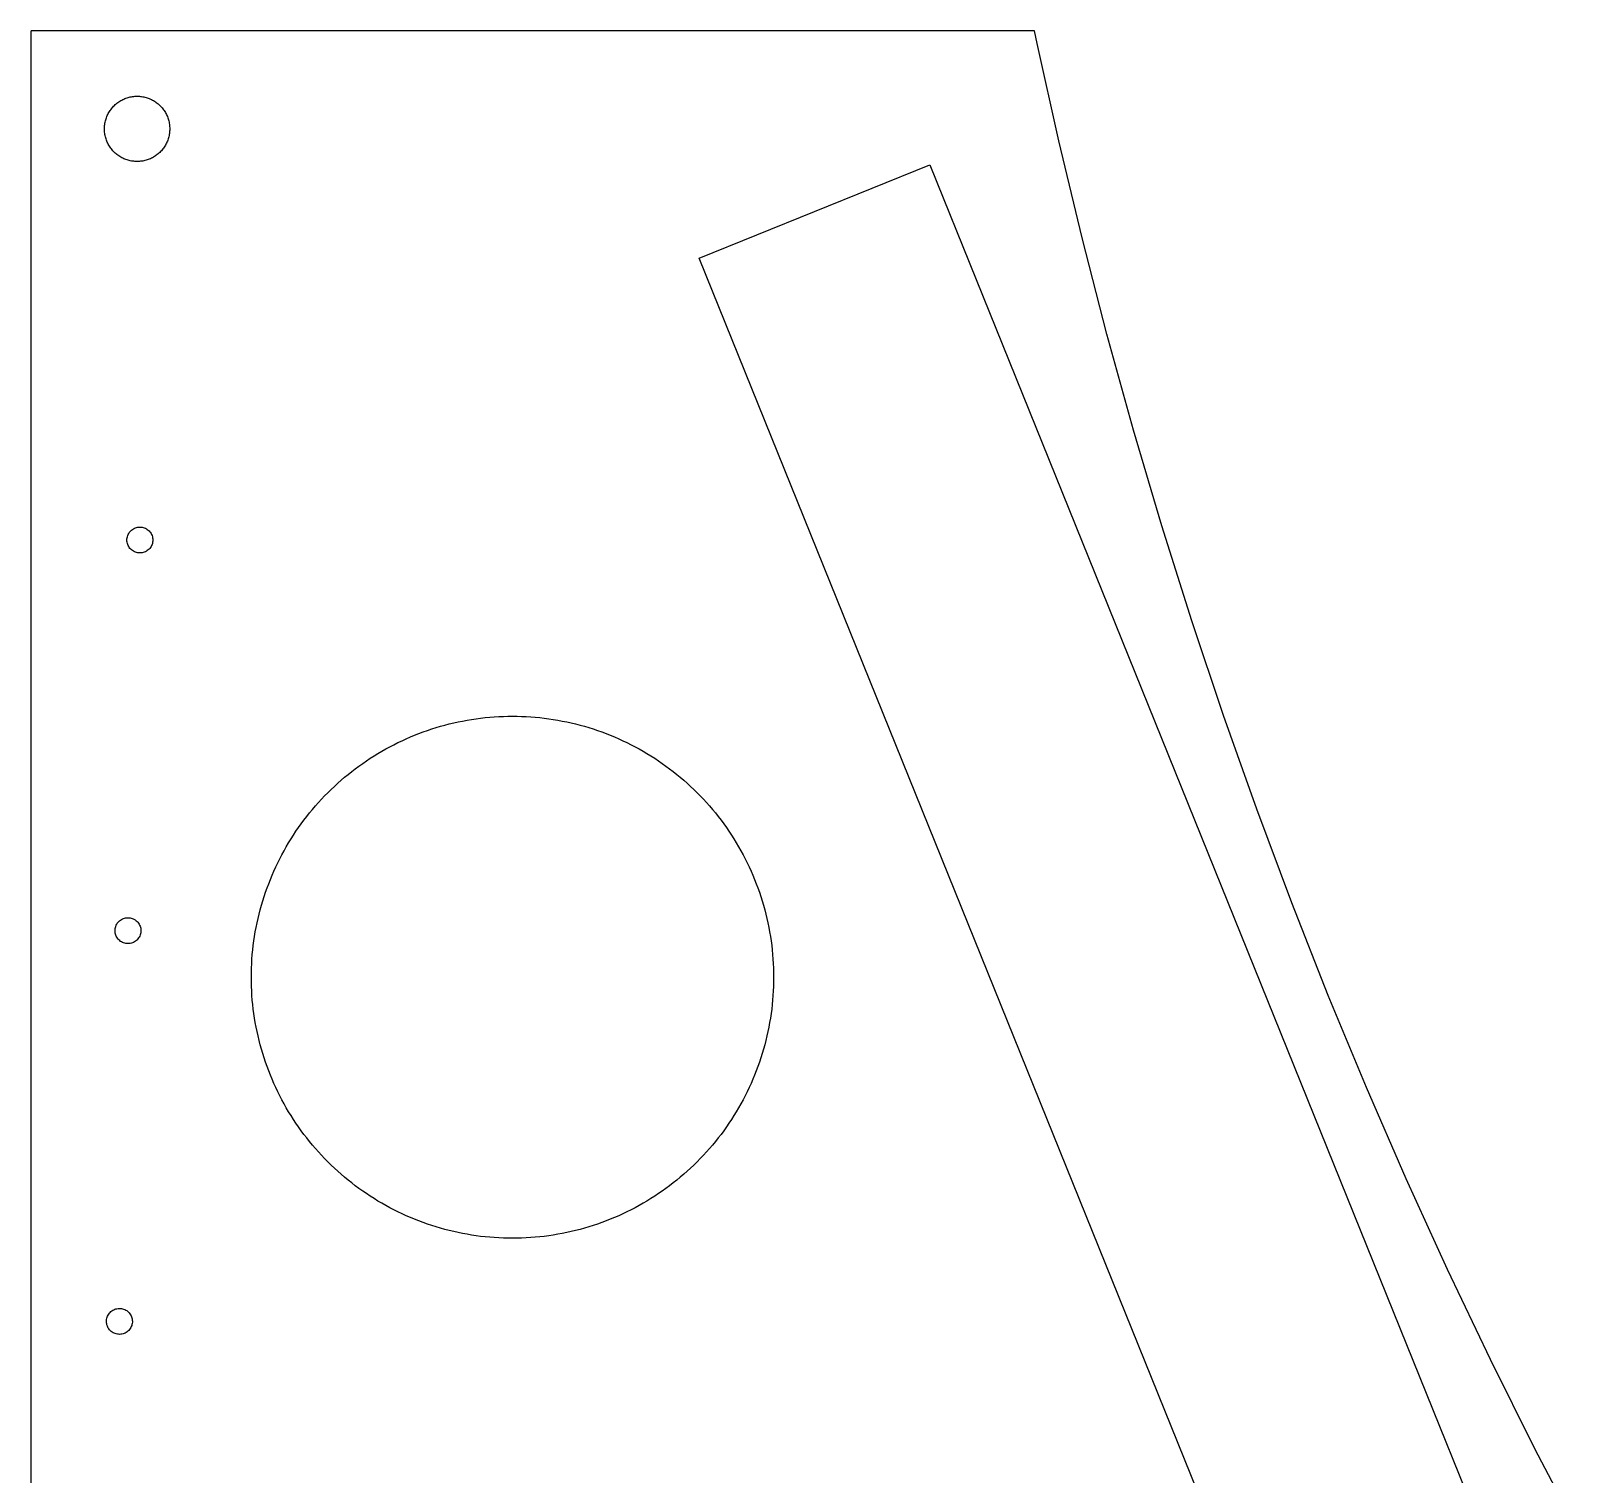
# Model space of a CAD drawing. Header units: metres. Extents: x 0 to 274, y 0 to 354.
# Drawn here: x 0 to 189.9, y 177.1 to 354 of the extents above; entities that cross this region are included whole.
import ezdxf

# ---------------------------------------------------------------- set-up
doc = ezdxf.new("R2010")
doc.units = ezdxf.units.M

msp = doc.modelspace()

# ---------------------------------------------------------------- linework, layer by layer
for p, q in [((122.984, 354), (0, 354)), ((0, 354), (0, 0)), ((123.297, 352.462), (122.984, 354)), ((125.941, 340.534), (123.297, 352.462)), ((11.373, 345.654), (11.5016, 345.709)), ((11.5016, 345.709), (11.6319, 345.759)), ((11.6319, 345.759), (11.7639, 345.804)), ((11.7639, 345.804), (11.8974, 345.845)), ((11.8974, 345.845), (12.0323, 345.881)), ((12.0323, 345.881), (12.1684, 345.913)), ((12.1684, 345.913), (12.3054, 345.939)), ((12.3054, 345.939), (12.4433, 345.961)), ((12.4433, 345.961), (12.5819, 345.978)), ((12.5819, 345.978), (12.721, 345.99)), ((12.721, 345.99), (12.8604, 345.998)), ((12.8604, 345.998), (13, 346)), ((13, 346), (13.1396, 345.998)), ((13.1396, 345.998), (13.279, 345.99)), ((13.279, 345.99), (13.4181, 345.978)), ((13.4181, 345.978), (13.5567, 345.961)), ((13.5567, 345.961), (13.6946, 345.939)), ((13.6946, 345.939), (13.8316, 345.913)), ((13.8316, 345.913), (13.9677, 345.881)), ((13.9677, 345.881), (14.1025, 345.845)), ((14.1025, 345.845), (14.2361, 345.804)), ((14.2361, 345.804), (14.3681, 345.759)), ((14.3681, 345.759), (14.4984, 345.709)), ((14.4984, 345.709), (14.6269, 345.654)), ((9.40482, 343.753), (9.4682, 343.878)), ((9.4682, 343.878), (9.53589, 344)), ((9.53589, 344), (9.6078, 344.12)), ((9.6078, 344.12), (9.68384, 344.237)), ((9.68384, 344.237), (9.76393, 344.351)), ((9.76393, 344.351), (9.84795, 344.463)), ((9.84795, 344.463), (9.93582, 344.571)), ((9.93582, 344.571), (10.0274, 344.677)), ((10.0274, 344.677), (10.1226, 344.779)), ((10.1226, 344.779), (10.2214, 344.877)), ((10.2214, 344.877), (10.3235, 344.973)), ((10.3235, 344.973), (10.4288, 345.064)), ((10.4288, 345.064), (10.5374, 345.152)), ((10.5374, 345.152), (10.6488, 345.236)), ((10.6488, 345.236), (10.7632, 345.316)), ((10.7632, 345.316), (10.8803, 345.392)), ((10.8803, 345.392), (11, 345.464)), ((11, 345.464), (11.1221, 345.532)), ((11.1221, 345.532), (11.2465, 345.595)), ((11.2465, 345.595), (11.373, 345.654)), ((14.6269, 345.654), (14.7535, 345.595)), ((14.7535, 345.595), (14.8779, 345.532)), ((14.8779, 345.532), (15, 345.464)), ((15, 345.464), (15.1197, 345.392)), ((15.1197, 345.392), (15.2368, 345.316)), ((15.2368, 345.316), (15.3511, 345.236)), ((15.3511, 345.236), (15.4626, 345.152)), ((15.4626, 345.152), (15.5711, 345.064)), ((15.5711, 345.064), (15.6765, 344.973)), ((15.6765, 344.973), (15.7786, 344.877)), ((15.7786, 344.877), (15.8773, 344.779)), ((15.8773, 344.779), (15.9726, 344.677)), ((15.9726, 344.677), (16.0642, 344.571)), ((16.0642, 344.571), (16.152, 344.463)), ((16.152, 344.463), (16.2361, 344.351)), ((16.2361, 344.351), (16.3161, 344.237)), ((16.3161, 344.237), (16.3922, 344.12)), ((16.3922, 344.12), (16.4641, 344)), ((16.4641, 344), (16.5318, 343.878)), ((16.5318, 343.878), (16.5952, 343.753)), ((9, 342), (9.00243, 342.14)), ((9.00243, 341.86), (9, 342)), ((9.00243, 342.14), (9.00974, 342.279)), ((9.00974, 342.279), (9.02191, 342.418)), ((9.02191, 342.418), (9.03893, 342.557)), ((9.03893, 342.557), (9.06076, 342.695)), ((9.06076, 342.695), (9.0874, 342.832)), ((9.0874, 342.832), (9.1188, 342.968)), ((9.1188, 342.968), (9.15495, 343.103)), ((9.15495, 343.103), (9.19577, 343.236)), ((9.19577, 343.236), (9.24123, 343.368)), ((9.24123, 343.368), (9.29126, 343.498)), ((9.29126, 343.498), (9.34581, 343.627)), ((9.34581, 343.627), (9.40482, 343.753)), ((16.5952, 343.753), (16.6542, 343.627)), ((16.6542, 343.627), (16.7087, 343.498)), ((16.7087, 343.498), (16.7588, 343.368)), ((16.7588, 343.368), (16.8042, 343.236)), ((16.8042, 343.236), (16.845, 343.103)), ((16.845, 343.103), (16.8812, 342.968)), ((16.8812, 342.968), (16.9126, 342.832)), ((16.9126, 342.832), (16.9392, 342.695)), ((16.9392, 342.695), (16.9611, 342.557)), ((16.9611, 342.557), (16.9781, 342.418)), ((16.9781, 342.418), (16.9902, 342.279)), ((16.9902, 342.279), (16.9976, 342.14)), ((16.9976, 342.14), (17, 342)), ((17, 342), (16.9976, 341.86)), ((9.00974, 341.721), (9.00243, 341.86)), ((9.02191, 341.582), (9.00974, 341.721)), ((9.03893, 341.443), (9.02191, 341.582)), ((9.06076, 341.305), (9.03893, 341.443)), ((9.0874, 341.168), (9.06076, 341.305)), ((9.1188, 341.032), (9.0874, 341.168)), ((9.15495, 340.897), (9.1188, 341.032)), ((9.19577, 340.764), (9.15495, 340.897)), ((9.24123, 340.632), (9.19577, 340.764)), ((9.29126, 340.502), (9.24123, 340.632)), ((9.34581, 340.373), (9.29126, 340.502)), ((9.40482, 340.247), (9.34581, 340.373)), ((9.4682, 340.122), (9.40482, 340.247)), ((9.53589, 340), (9.4682, 340.122)), ((9.6078, 339.88), (9.53589, 340)), ((16.4641, 340), (16.3922, 339.88)), ((16.5318, 340.122), (16.4641, 340)), ((16.5952, 340.247), (16.5318, 340.122)), ((16.6542, 340.373), (16.5952, 340.247)), ((16.7087, 340.502), (16.6542, 340.373)), ((16.7588, 340.632), (16.7087, 340.502)), ((16.8042, 340.764), (16.7588, 340.632)), ((16.845, 340.897), (16.8042, 340.764)), ((16.8812, 341.032), (16.845, 340.897)), ((16.9126, 341.168), (16.8812, 341.032)), ((16.9392, 341.305), (16.9126, 341.168)), ((16.9611, 341.443), (16.9392, 341.305)), ((16.9781, 341.582), (16.9611, 341.443)), ((16.9902, 341.721), (16.9781, 341.582)), ((16.9976, 341.86), (16.9902, 341.721)), ((128.793, 328.655), (125.941, 340.534)), ((9.68384, 339.763), (9.6078, 339.88)), ((9.76393, 339.649), (9.68384, 339.763)), ((9.84795, 339.537), (9.76393, 339.649)), ((9.93582, 339.429), (9.84795, 339.537)), ((10.0274, 339.323), (9.93582, 339.429)), ((10.1226, 339.221), (10.0274, 339.323)), ((10.2214, 339.123), (10.1226, 339.221)), ((10.3235, 339.027), (10.2214, 339.123)), ((10.4288, 338.936), (10.3235, 339.027)), ((10.5374, 338.848), (10.4288, 338.936)), ((10.6488, 338.764), (10.5374, 338.848)), ((10.7632, 338.684), (10.6488, 338.764)), ((10.8803, 338.608), (10.7632, 338.684)), ((11, 338.536), (10.8803, 338.608)), ((11.1221, 338.468), (11, 338.536)), ((11.2465, 338.405), (11.1221, 338.468)), ((11.373, 338.346), (11.2465, 338.405)), ((11.5016, 338.291), (11.373, 338.346)), ((11.6319, 338.241), (11.5016, 338.291)), ((11.7639, 338.196), (11.6319, 338.241)), ((11.8974, 338.155), (11.7639, 338.196)), ((12.0323, 338.119), (11.8974, 338.155)), ((12.1684, 338.087), (12.0323, 338.119)), ((13.9677, 338.119), (13.8316, 338.087)), ((14.1025, 338.155), (13.9677, 338.119)), ((14.2361, 338.196), (14.1025, 338.155)), ((14.3681, 338.241), (14.2361, 338.196)), ((14.4984, 338.291), (14.3681, 338.241)), ((14.6269, 338.346), (14.4984, 338.291)), ((14.7535, 338.405), (14.6269, 338.346)), ((14.8779, 338.468), (14.7535, 338.405)), ((15, 338.536), (14.8779, 338.468)), ((15.1197, 338.608), (15, 338.536)), ((15.2368, 338.684), (15.1197, 338.608)), ((15.3511, 338.764), (15.2368, 338.684)), ((15.4626, 338.848), (15.3511, 338.764)), ((15.5711, 338.936), (15.4626, 338.848)), ((15.6765, 339.027), (15.5711, 338.936)), ((15.7786, 339.123), (15.6765, 339.027)), ((15.8773, 339.221), (15.7786, 339.123)), ((15.9726, 339.323), (15.8773, 339.221)), ((16.0642, 339.429), (15.9726, 339.323)), ((16.152, 339.537), (16.0642, 339.429)), ((16.2361, 339.649), (16.152, 339.537)), ((16.3161, 339.763), (16.2361, 339.649)), ((16.3922, 339.88), (16.3161, 339.763)), ((12.3054, 338.061), (12.1684, 338.087)), ((12.4433, 338.039), (12.3054, 338.061)), ((12.5819, 338.022), (12.4433, 338.039)), ((12.721, 338.01), (12.5819, 338.022)), ((12.8604, 338.002), (12.721, 338.01)), ((13, 338), (12.8604, 338.002)), ((13.1396, 338.002), (13, 338)), ((13.279, 338.01), (13.1396, 338.002)), ((13.4181, 338.022), (13.279, 338.01)), ((13.5567, 338.039), (13.4181, 338.022)), ((13.6946, 338.061), (13.5567, 338.039)), ((13.8316, 338.087), (13.6946, 338.061)), ((81.8659, 326.157), (110.145, 337.583)), ((110.145, 337.583), (178.698, 167.908)), ((131.852, 316.827), (128.793, 328.655)), ((150.419, 156.482), (81.8659, 326.157)), ((135.117, 305.054), (131.852, 316.827)), ((138.587, 293.34), (135.117, 305.054)), ((11.9695, 292.392), (12.044, 292.509)), ((12.044, 292.509), (12.1283, 292.619)), ((12.1283, 292.619), (12.2218, 292.721)), ((12.2218, 292.721), (12.3239, 292.814)), ((12.3239, 292.814), (12.4338, 292.899)), ((12.4338, 292.899), (12.5506, 292.973)), ((12.5506, 292.973), (12.6734, 293.037)), ((12.6734, 293.037), (12.8014, 293.09)), ((12.8014, 293.09), (12.9335, 293.132)), ((12.9335, 293.132), (13.0687, 293.162)), ((13.0687, 293.162), (13.206, 293.18)), ((13.206, 293.18), (13.3444, 293.186)), ((13.3444, 293.186), (13.4827, 293.18)), ((13.4827, 293.18), (13.62, 293.162)), ((13.62, 293.162), (13.7552, 293.132)), ((13.7552, 293.132), (13.8873, 293.09)), ((13.8873, 293.09), (14.0153, 293.037)), ((14.0153, 293.037), (14.1381, 292.973)), ((14.1381, 292.973), (14.2549, 292.899)), ((14.2549, 292.899), (14.3648, 292.814)), ((14.3648, 292.814), (14.4669, 292.721)), ((14.4669, 292.721), (14.5605, 292.619)), ((14.5605, 292.619), (14.6448, 292.509)), ((14.6448, 292.509), (14.7192, 292.392)), ((142.26, 281.688), (138.587, 293.34)), ((11.7569, 291.598), (11.7629, 291.737)), ((11.7629, 291.46), (11.7569, 291.598)), ((11.7629, 291.737), (11.781, 291.874)), ((11.781, 291.323), (11.7629, 291.46)), ((11.781, 291.874), (11.811, 292.009)), ((11.811, 291.187), (11.781, 291.323)), ((11.811, 292.009), (11.8526, 292.141)), ((11.8526, 291.055), (11.811, 291.187)), ((11.8526, 292.141), (11.9056, 292.269)), ((11.9056, 290.927), (11.8526, 291.055)), ((11.9056, 292.269), (11.9695, 292.392)), ((11.9695, 290.804), (11.9056, 290.927)), ((12.044, 290.688), (11.9695, 290.804)), ((12.1283, 290.578), (12.044, 290.688)), ((14.6448, 290.688), (14.5605, 290.578)), ((14.7192, 290.804), (14.6448, 290.688)), ((14.7192, 292.392), (14.7831, 292.269)), ((14.7831, 290.927), (14.7192, 290.804)), ((14.7831, 292.269), (14.8361, 292.141)), ((14.8361, 291.055), (14.7831, 290.927)), ((14.8361, 292.141), (14.8778, 292.009)), ((14.8778, 291.187), (14.8361, 291.055)), ((14.8778, 292.009), (14.9077, 291.874)), ((14.9077, 291.323), (14.8778, 291.187)), ((14.9077, 291.874), (14.9258, 291.737)), ((14.9258, 291.46), (14.9077, 291.323)), ((14.9258, 291.737), (14.9319, 291.598)), ((14.9319, 291.598), (14.9258, 291.46)), ((12.2218, 290.476), (12.1283, 290.578)), ((12.3239, 290.382), (12.2218, 290.476)), ((12.4338, 290.298), (12.3239, 290.382)), ((12.5506, 290.223), (12.4338, 290.298)), ((12.6734, 290.159), (12.5506, 290.223)), ((12.8014, 290.106), (12.6734, 290.159)), ((12.9335, 290.065), (12.8014, 290.106)), ((13.0687, 290.035), (12.9335, 290.065)), ((13.206, 290.017), (13.0687, 290.035)), ((13.3444, 290.011), (13.206, 290.017)), ((13.4827, 290.017), (13.3444, 290.011)), ((13.62, 290.035), (13.4827, 290.017)), ((13.7552, 290.065), (13.62, 290.035)), ((13.8873, 290.106), (13.7552, 290.065)), ((14.0153, 290.159), (13.8873, 290.106)), ((14.1381, 290.223), (14.0153, 290.159)), ((14.2549, 290.298), (14.1381, 290.223)), ((14.3648, 290.382), (14.2549, 290.298)), ((14.4669, 290.476), (14.3648, 290.382)), ((14.5605, 290.578), (14.4669, 290.476)), ((146.137, 270.102), (142.26, 281.688)), ((54.5464, 269.689), (55.1002, 269.761)), ((55.1002, 269.761), (55.6551, 269.825)), ((55.6551, 269.825), (56.211, 269.878)), ((56.211, 269.878), (56.7678, 269.922)), ((56.7678, 269.922), (57.3252, 269.956)), ((57.3252, 269.956), (57.8832, 269.98)), ((57.8832, 269.98), (58.4415, 269.995)), ((58.4415, 269.995), (59, 270)), ((59, 270), (59.5585, 269.995)), ((59.5585, 269.995), (60.1168, 269.98)), ((60.1168, 269.98), (60.6747, 269.956)), ((60.6747, 269.956), (61.2322, 269.922)), ((61.2322, 269.922), (61.789, 269.878)), ((61.789, 269.878), (62.3449, 269.825)), ((62.3449, 269.825), (62.8998, 269.761)), ((62.8998, 269.761), (63.4535, 269.689)), ((150.215, 258.586), (146.137, 270.102)), ((47.0126, 267.67), (47.5322, 267.875)), ((47.5322, 267.875), (48.0553, 268.07)), ((48.0553, 268.07), (48.5818, 268.257)), ((48.5818, 268.257), (49.1115, 268.434)), ((49.1115, 268.434), (49.6441, 268.602)), ((49.6441, 268.602), (50.1796, 268.76)), ((50.1796, 268.76), (50.7178, 268.91)), ((50.7178, 268.91), (51.2585, 269.049)), ((51.2585, 269.049), (51.8016, 269.18)), ((51.8016, 269.18), (52.3468, 269.301)), ((52.3468, 269.301), (52.8941, 269.412)), ((52.8941, 269.412), (53.4433, 269.514)), ((53.4433, 269.514), (53.9941, 269.606)), ((53.9941, 269.606), (54.5464, 269.689)), ((63.4535, 269.689), (64.0059, 269.606)), ((64.0059, 269.606), (64.5567, 269.514)), ((64.5567, 269.514), (65.1059, 269.412)), ((65.1059, 269.412), (65.6532, 269.301)), ((65.6532, 269.301), (66.1984, 269.18)), ((66.1984, 269.18), (66.7415, 269.049)), ((66.7415, 269.049), (67.2822, 268.91)), ((67.2822, 268.91), (67.8204, 268.76)), ((67.8204, 268.76), (68.3559, 268.602)), ((68.3559, 268.602), (68.8885, 268.434)), ((68.8885, 268.434), (69.4182, 268.257)), ((69.4182, 268.257), (69.9446, 268.07)), ((69.9446, 268.07), (70.4678, 267.875)), ((70.4678, 267.875), (70.9874, 267.67)), ((43, 265.713), (43.4861, 265.988)), ((43.4861, 265.988), (43.9769, 266.254)), ((43.9769, 266.254), (44.4723, 266.512)), ((44.4723, 266.512), (44.9721, 266.761)), ((44.9721, 266.761), (45.4762, 267.002)), ((45.4762, 267.002), (45.9844, 267.233)), ((45.9844, 267.233), (46.4966, 267.456)), ((46.4966, 267.456), (47.0126, 267.67)), ((70.9874, 267.67), (71.5034, 267.456)), ((71.5034, 267.456), (72.0156, 267.233)), ((72.0156, 267.233), (72.5238, 267.002)), ((72.5238, 267.002), (73.0279, 266.761)), ((73.0279, 266.761), (73.5277, 266.512)), ((73.5277, 266.512), (74.0231, 266.254)), ((74.0231, 266.254), (74.5139, 265.988)), ((74.5139, 265.988), (75, 265.713)), ((40.1909, 263.889), (40.6456, 264.213)), ((40.6456, 264.213), (41.1058, 264.529)), ((41.1058, 264.529), (41.5715, 264.837)), ((41.5715, 264.837), (42.0426, 265.138)), ((42.0426, 265.138), (42.5188, 265.429)), ((42.5188, 265.429), (43, 265.713)), ((75, 265.713), (75.4812, 265.429)), ((75.4812, 265.429), (75.9574, 265.138)), ((75.9574, 265.138), (76.4284, 264.837)), ((76.4284, 264.837), (76.8942, 264.529)), ((76.8942, 264.529), (77.3544, 264.213)), ((77.3544, 264.213), (77.8091, 263.889)), ((37.5878, 261.781), (38.0061, 262.151)), ((38.0061, 262.151), (38.4308, 262.513)), ((38.4308, 262.513), (38.8617, 262.869)), ((38.8617, 262.869), (39.2988, 263.216)), ((39.2988, 263.216), (39.7419, 263.556)), ((39.7419, 263.556), (40.1909, 263.889)), ((77.8091, 263.889), (78.2581, 263.556)), ((78.2581, 263.556), (78.7012, 263.216)), ((78.7012, 263.216), (79.1382, 262.869)), ((79.1382, 262.869), (79.5692, 262.513)), ((79.5692, 262.513), (79.9939, 262.151)), ((79.9939, 262.151), (80.4122, 261.781)), ((35.5967, 259.824), (35.9811, 260.229)), ((35.9811, 260.229), (36.3726, 260.627)), ((36.3726, 260.627), (36.7709, 261.019)), ((36.7709, 261.019), (37.176, 261.403)), ((37.176, 261.403), (37.5878, 261.781)), ((80.4122, 261.781), (80.8239, 261.403)), ((80.8239, 261.403), (81.2291, 261.019)), ((81.2291, 261.019), (81.6274, 260.627)), ((81.6274, 260.627), (82.0189, 260.229)), ((82.0189, 260.229), (82.4033, 259.824)), ((34.1313, 258.138), (34.4866, 258.569)), ((34.4866, 258.569), (34.8493, 258.994)), ((34.8493, 258.994), (35.2194, 259.412)), ((35.2194, 259.412), (35.5967, 259.824)), ((82.4033, 259.824), (82.7806, 259.412)), ((82.7806, 259.412), (83.1507, 258.994)), ((83.1507, 258.994), (83.5134, 258.569)), ((83.5134, 258.569), (83.8687, 258.138)), ((154.494, 247.142), (150.215, 258.586)), ((32.7871, 256.354), (33.1115, 256.809)), ((33.1115, 256.809), (33.4436, 257.258)), ((33.4436, 257.258), (33.7836, 257.701)), ((33.7836, 257.701), (34.1313, 258.138)), ((83.8687, 258.138), (84.2163, 257.701)), ((84.2163, 257.701), (84.5563, 257.258)), ((84.5563, 257.258), (84.8885, 256.809)), ((84.8885, 256.809), (85.2129, 256.354)), ((31.5706, 254.481), (31.8625, 254.957)), ((31.8625, 254.957), (32.1625, 255.428)), ((32.1625, 255.428), (32.4708, 255.894)), ((32.4708, 255.894), (32.7871, 256.354)), ((85.2129, 256.354), (85.5292, 255.894)), ((85.5292, 255.894), (85.8374, 255.428)), ((85.8374, 255.428), (86.1375, 254.957)), ((86.1375, 254.957), (86.4294, 254.481)), ((30.4878, 252.528), (30.7457, 253.023)), ((30.7457, 253.023), (31.0122, 253.514)), ((31.0122, 253.514), (31.2872, 254)), ((31.2872, 254), (31.5706, 254.481)), ((86.4294, 254.481), (86.7128, 254)), ((86.7128, 254), (86.9878, 253.514)), ((86.9878, 253.514), (87.2543, 253.023)), ((87.2543, 253.023), (87.5122, 252.528)), ((29.5438, 250.503), (29.7665, 251.016)), ((29.7665, 251.016), (29.9981, 251.524)), ((29.9981, 251.524), (30.2386, 252.028)), ((30.2386, 252.028), (30.4878, 252.528)), ((87.5122, 252.528), (87.7614, 252.028)), ((87.7614, 252.028), (88.0018, 251.524)), ((88.0018, 251.524), (88.2334, 251.016)), ((88.2334, 251.016), (88.4561, 250.503)), ((28.7434, 248.418), (28.9298, 248.945)), ((28.9298, 248.945), (29.1254, 249.468)), ((29.1254, 249.468), (29.3301, 249.987)), ((29.3301, 249.987), (29.5438, 250.503)), ((88.4561, 250.503), (88.6699, 249.987)), ((88.6699, 249.987), (88.8746, 249.468)), ((88.8746, 249.468), (89.0702, 248.945)), ((89.0702, 248.945), (89.2566, 248.418)), ((28.2396, 246.82), (28.3982, 247.356)), ((28.3982, 247.356), (28.5662, 247.889)), ((28.5662, 247.889), (28.7434, 248.418)), ((89.2566, 248.418), (89.4338, 247.889)), ((89.4338, 247.889), (89.6017, 247.356)), ((89.6017, 247.356), (89.7604, 246.82)), ((158.971, 235.775), (154.494, 247.142)), ((10.9594, 245.004), (11.0756, 245.079)), ((11.0756, 245.079), (11.1978, 245.144)), ((11.1978, 245.144), (11.3253, 245.198)), ((11.3253, 245.198), (11.457, 245.241)), ((11.457, 245.241), (11.592, 245.272)), ((11.592, 245.272), (11.7291, 245.292)), ((11.7291, 245.292), (11.8674, 245.299)), ((11.8674, 245.299), (12.0058, 245.294)), ((12.0058, 245.294), (12.1433, 245.277)), ((12.1433, 245.277), (12.2788, 245.248)), ((12.2788, 245.248), (12.4112, 245.208)), ((12.4112, 245.208), (12.5396, 245.156)), ((12.5396, 245.156), (12.663, 245.093)), ((12.663, 245.093), (12.7805, 245.02)), ((12.7805, 245.02), (12.8911, 244.936)), ((27.6993, 244.653), (27.8201, 245.198)), ((27.8201, 245.198), (27.9505, 245.741)), ((27.9505, 245.741), (28.0904, 246.282)), ((28.0904, 246.282), (28.2396, 246.82)), ((89.7604, 246.82), (89.9096, 246.282)), ((89.9096, 246.282), (90.0495, 245.741)), ((90.0495, 245.741), (90.1798, 245.198)), ((90.1798, 245.198), (90.3007, 244.653)), ((10.2938, 243.698), (10.2987, 243.836)), ((10.3011, 243.559), (10.2938, 243.698)), ((10.2987, 243.836), (10.3156, 243.973)), ((10.3204, 243.422), (10.3011, 243.559)), ((10.3156, 243.973), (10.3444, 244.109)), ((10.3515, 243.287), (10.3204, 243.422)), ((10.3444, 244.109), (10.3848, 244.241)), ((10.3943, 243.155), (10.3515, 243.287)), ((10.3848, 244.241), (10.4367, 244.37)), ((10.4484, 243.028), (10.3943, 243.155)), ((10.4367, 244.37), (10.4996, 244.493)), ((10.4996, 244.493), (10.573, 244.611)), ((10.573, 244.611), (10.6563, 244.721)), ((10.6563, 244.721), (10.749, 244.824)), ((10.749, 244.824), (10.8503, 244.919)), ((10.8503, 244.919), (10.9594, 245.004)), ((12.8911, 244.936), (12.994, 244.844)), ((12.994, 244.844), (13.0884, 244.742)), ((13.0884, 244.742), (13.1737, 244.633)), ((13.1737, 244.633), (13.2491, 244.517)), ((13.2491, 244.517), (13.3141, 244.395)), ((13.3141, 244.395), (13.3683, 244.267)), ((13.3777, 243.182), (13.3259, 243.053)), ((13.3683, 244.267), (13.4111, 244.136)), ((13.4182, 243.314), (13.3777, 243.182)), ((13.4111, 244.136), (13.4422, 244.001)), ((13.447, 243.449), (13.4182, 243.314)), ((13.4422, 244.001), (13.4615, 243.864)), ((13.4639, 243.587), (13.447, 243.449)), ((13.4615, 243.864), (13.4687, 243.725)), ((13.4687, 243.725), (13.4639, 243.587)), ((27.394, 243.006), (27.4861, 243.557)), ((27.4861, 243.557), (27.5879, 244.106)), ((27.5879, 244.106), (27.6993, 244.653)), ((90.3007, 244.653), (90.4121, 244.106)), ((90.4121, 244.106), (90.5138, 243.557)), ((90.5138, 243.557), (90.606, 243.006)), ((10.5135, 242.906), (10.4484, 243.028)), ((10.5889, 242.79), (10.5135, 242.906)), ((10.6741, 242.68), (10.5889, 242.79)), ((10.7686, 242.579), (10.6741, 242.68)), ((10.8715, 242.486), (10.7686, 242.579)), ((10.9821, 242.403), (10.8715, 242.486)), ((11.0996, 242.33), (10.9821, 242.403)), ((11.2229, 242.267), (11.0996, 242.33)), ((11.3514, 242.215), (11.2229, 242.267)), ((11.4838, 242.175), (11.3514, 242.215)), ((11.6193, 242.146), (11.4838, 242.175)), ((11.7567, 242.129), (11.6193, 242.146)), ((11.8951, 242.124), (11.7567, 242.129)), ((12.0334, 242.131), (11.8951, 242.124)), ((12.1706, 242.151), (12.0334, 242.131)), ((12.3055, 242.182), (12.1706, 242.151)), ((12.4372, 242.224), (12.3055, 242.182)), ((12.5647, 242.279), (12.4372, 242.224)), ((12.687, 242.344), (12.5647, 242.279)), ((12.8031, 242.419), (12.687, 242.344)), ((12.9123, 242.504), (12.8031, 242.419)), ((13.0136, 242.599), (12.9123, 242.504)), ((13.1062, 242.702), (13.0136, 242.599)), ((13.1896, 242.812), (13.1062, 242.702)), ((13.263, 242.93), (13.1896, 242.812)), ((13.3259, 243.053), (13.263, 242.93)), ((27.1218, 240.789), (27.1753, 241.345)), ((27.1753, 241.345), (27.2385, 241.9)), ((27.2385, 241.9), (27.3114, 242.454)), ((27.3114, 242.454), (27.394, 243.006)), ((90.606, 243.006), (90.6886, 242.454)), ((90.6886, 242.454), (90.7615, 241.9)), ((90.7615, 241.9), (90.8247, 241.345)), ((90.8247, 241.345), (90.8782, 240.789)), ((27.0195, 239.117), (27.0439, 239.675)), ((27.0439, 239.675), (27.0779, 240.232)), ((27.0779, 240.232), (27.1218, 240.789)), ((90.8782, 240.789), (90.922, 240.232)), ((90.922, 240.232), (90.9561, 239.675)), ((90.9561, 239.675), (90.9805, 239.117)), ((27, 238), (27.0049, 238.558)), ((27.0049, 237.442), (27, 238)), ((27.0049, 238.558), (27.0195, 239.117)), ((27.0195, 236.883), (27.0049, 237.442)), ((90.9805, 239.117), (90.9951, 238.558)), ((90.9951, 237.442), (90.9805, 236.883)), ((90.9951, 238.558), (91, 238)), ((91, 238), (90.9951, 237.442)), ((27.0439, 236.325), (27.0195, 236.883)), ((27.0779, 235.768), (27.0439, 236.325)), ((27.1218, 235.211), (27.0779, 235.768)), ((90.922, 235.768), (90.8782, 235.211)), ((90.9561, 236.325), (90.922, 235.768)), ((90.9805, 236.883), (90.9561, 236.325)), ((163.647, 224.488), (158.971, 235.775)), ((27.1753, 234.655), (27.1218, 235.211)), ((27.2385, 234.1), (27.1753, 234.655)), ((27.3114, 233.546), (27.2385, 234.1)), ((90.7615, 234.1), (90.6886, 233.546)), ((90.8247, 234.655), (90.7615, 234.1)), ((90.8782, 235.211), (90.8247, 234.655)), ((27.394, 232.994), (27.3114, 233.546)), ((27.4861, 232.443), (27.394, 232.994)), ((27.5879, 231.894), (27.4861, 232.443)), ((27.6993, 231.347), (27.5879, 231.894)), ((90.4121, 231.894), (90.3007, 231.347)), ((90.5138, 232.443), (90.4121, 231.894)), ((90.606, 232.994), (90.5138, 232.443)), ((90.6886, 233.546), (90.606, 232.994)), ((27.8201, 230.802), (27.6993, 231.347)), ((27.9505, 230.258), (27.8201, 230.802)), ((28.0904, 229.718), (27.9505, 230.258)), ((90.0495, 230.258), (89.9096, 229.718)), ((90.1798, 230.802), (90.0495, 230.258)), ((90.3007, 231.347), (90.1798, 230.802)), ((28.2396, 229.18), (28.0904, 229.718)), ((28.3982, 228.644), (28.2396, 229.18)), ((28.5662, 228.111), (28.3982, 228.644)), ((28.7434, 227.582), (28.5662, 228.111)), ((89.4338, 228.111), (89.2566, 227.582)), ((89.6017, 228.644), (89.4338, 228.111)), ((89.7604, 229.18), (89.6017, 228.644)), ((89.9096, 229.718), (89.7604, 229.18)), ((28.9298, 227.055), (28.7434, 227.582)), ((29.1254, 226.532), (28.9298, 227.055)), ((29.3301, 226.013), (29.1254, 226.532)), ((88.8746, 226.532), (88.6699, 226.013)), ((89.0702, 227.055), (88.8746, 226.532)), ((89.2566, 227.582), (89.0702, 227.055)), ((29.5438, 225.497), (29.3301, 226.013)), ((29.7665, 224.984), (29.5438, 225.497)), ((29.9981, 224.476), (29.7665, 224.984)), ((30.2386, 223.972), (29.9981, 224.476)), ((88.0018, 224.476), (87.7614, 223.972)), ((88.2334, 224.984), (88.0018, 224.476)), ((88.4561, 225.497), (88.2334, 224.984)), ((88.6699, 226.013), (88.4561, 225.497)), ((168.518, 213.284), (163.647, 224.488)), ((30.4878, 223.472), (30.2386, 223.972)), ((30.7457, 222.977), (30.4878, 223.472)), ((31.0122, 222.486), (30.7457, 222.977)), ((31.2872, 222), (31.0122, 222.486)), ((86.9878, 222.486), (86.7128, 222)), ((87.2543, 222.977), (86.9878, 222.486)), ((87.5122, 223.472), (87.2543, 222.977)), ((87.7614, 223.972), (87.5122, 223.472)), ((31.5706, 221.519), (31.2872, 222)), ((31.8625, 221.043), (31.5706, 221.519)), ((32.1625, 220.572), (31.8625, 221.043)), ((32.4708, 220.106), (32.1625, 220.572)), ((85.8374, 220.572), (85.5292, 220.106)), ((86.1375, 221.043), (85.8374, 220.572)), ((86.4294, 221.519), (86.1375, 221.043)), ((86.7128, 222), (86.4294, 221.519)), ((32.7871, 219.646), (32.4708, 220.106)), ((33.1115, 219.191), (32.7871, 219.646)), ((33.4436, 218.742), (33.1115, 219.191)), ((33.7836, 218.299), (33.4436, 218.742)), ((84.5563, 218.742), (84.2163, 218.299)), ((84.8885, 219.191), (84.5563, 218.742)), ((85.2129, 219.646), (84.8885, 219.191)), ((85.5292, 220.106), (85.2129, 219.646)), ((34.1313, 217.862), (33.7836, 218.299)), ((34.4866, 217.431), (34.1313, 217.862)), ((34.8493, 217.006), (34.4866, 217.431)), ((35.2194, 216.588), (34.8493, 217.006)), ((35.5967, 216.176), (35.2194, 216.588)), ((82.7806, 216.588), (82.4033, 216.176)), ((83.1507, 217.006), (82.7806, 216.588)), ((83.5134, 217.431), (83.1507, 217.006)), ((83.8687, 217.862), (83.5134, 217.431)), ((84.2163, 218.299), (83.8687, 217.862)), ((35.9811, 215.771), (35.5967, 216.176)), ((36.3726, 215.373), (35.9811, 215.771)), ((36.7709, 214.981), (36.3726, 215.373)), ((37.176, 214.597), (36.7709, 214.981)), ((81.2291, 214.981), (80.8239, 214.597)), ((81.6274, 215.373), (81.2291, 214.981)), ((82.0189, 215.771), (81.6274, 215.373)), ((82.4033, 216.176), (82.0189, 215.771)), ((37.5878, 214.219), (37.176, 214.597)), ((38.0061, 213.849), (37.5878, 214.219)), ((38.4308, 213.487), (38.0061, 213.849)), ((38.8617, 213.131), (38.4308, 213.487)), ((39.2988, 212.784), (38.8617, 213.131)), ((39.7419, 212.444), (39.2988, 212.784)), ((78.7012, 212.784), (78.2581, 212.444)), ((79.1382, 213.131), (78.7012, 212.784)), ((79.5692, 213.487), (79.1382, 213.131)), ((79.9939, 213.849), (79.5692, 213.487)), ((80.4122, 214.219), (79.9939, 213.849)), ((80.8239, 214.597), (80.4122, 214.219)), ((173.585, 202.167), (168.518, 213.284)), ((40.1909, 212.111), (39.7419, 212.444)), ((40.6456, 211.787), (40.1909, 212.111)), ((41.1058, 211.471), (40.6456, 211.787)), ((41.5715, 211.163), (41.1058, 211.471)), ((42.0426, 210.862), (41.5715, 211.163)), ((42.5188, 210.571), (42.0426, 210.862)), ((75.9574, 210.862), (75.4812, 210.571)), ((76.4284, 211.163), (75.9574, 210.862)), ((76.8942, 211.471), (76.4284, 211.163)), ((77.3544, 211.787), (76.8942, 211.471)), ((77.8091, 212.111), (77.3544, 211.787)), ((78.2581, 212.444), (77.8091, 212.111)), ((43, 210.287), (42.5188, 210.571)), ((43.4861, 210.012), (43, 210.287)), ((43.9769, 209.746), (43.4861, 210.012)), ((44.4723, 209.488), (43.9769, 209.746)), ((44.9721, 209.239), (44.4723, 209.488)), ((45.4762, 208.998), (44.9721, 209.239)), ((45.9844, 208.767), (45.4762, 208.998)), ((72.5238, 208.998), (72.0156, 208.767)), ((73.0279, 209.239), (72.5238, 208.998)), ((73.5277, 209.488), (73.0279, 209.239)), ((74.0231, 209.746), (73.5277, 209.488)), ((74.5139, 210.012), (74.0231, 209.746)), ((75, 210.287), (74.5139, 210.012)), ((75.4812, 210.571), (75, 210.287)), ((46.4966, 208.544), (45.9844, 208.767)), ((47.0126, 208.33), (46.4966, 208.544)), ((47.5322, 208.125), (47.0126, 208.33)), ((48.0553, 207.93), (47.5322, 208.125)), ((48.5818, 207.743), (48.0553, 207.93)), ((49.1115, 207.566), (48.5818, 207.743)), ((49.6441, 207.398), (49.1115, 207.566)), ((50.1796, 207.24), (49.6441, 207.398)), ((50.7178, 207.09), (50.1796, 207.24)), ((51.2585, 206.951), (50.7178, 207.09)), ((67.2822, 207.09), (66.7415, 206.951)), ((67.8204, 207.24), (67.2822, 207.09)), ((68.3559, 207.398), (67.8204, 207.24)), ((68.8885, 207.566), (68.3559, 207.398)), ((69.4182, 207.743), (68.8885, 207.566)), ((69.9446, 207.93), (69.4182, 207.743)), ((70.4678, 208.125), (69.9446, 207.93)), ((70.9874, 208.33), (70.4678, 208.125)), ((71.5034, 208.544), (70.9874, 208.33)), ((72.0156, 208.767), (71.5034, 208.544)), ((51.8016, 206.82), (51.2585, 206.951)), ((52.3468, 206.699), (51.8016, 206.82)), ((52.8941, 206.588), (52.3468, 206.699)), ((53.4433, 206.486), (52.8941, 206.588)), ((53.9941, 206.394), (53.4433, 206.486)), ((54.5464, 206.311), (53.9941, 206.394)), ((55.1002, 206.239), (54.5464, 206.311)), ((55.6551, 206.175), (55.1002, 206.239)), ((56.211, 206.122), (55.6551, 206.175)), ((56.7678, 206.078), (56.211, 206.122)), ((57.3252, 206.044), (56.7678, 206.078)), ((57.8832, 206.019), (57.3252, 206.044)), ((58.4415, 206.005), (57.8832, 206.019)), ((59, 206), (58.4415, 206.005)), ((59.5585, 206.005), (59, 206)), ((60.1168, 206.019), (59.5585, 206.005)), ((60.6747, 206.044), (60.1168, 206.019)), ((61.2322, 206.078), (60.6747, 206.044)), ((61.789, 206.122), (61.2322, 206.078)), ((62.3449, 206.175), (61.789, 206.122)), ((62.8998, 206.239), (62.3449, 206.175)), ((63.4535, 206.311), (62.8998, 206.239)), ((64.0059, 206.394), (63.4535, 206.311)), ((64.5567, 206.486), (64.0059, 206.394)), ((65.1059, 206.588), (64.5567, 206.486)), ((65.6532, 206.699), (65.1059, 206.588)), ((66.1984, 206.82), (65.6532, 206.699)), ((66.7415, 206.951), (66.1984, 206.82)), ((178.844, 191.14), (173.585, 202.167)), ((9.24889, 195.786), (9.25252, 195.924)), ((9.25735, 195.648), (9.24889, 195.786)), ((9.25252, 195.924), (9.2682, 196.062)), ((9.27783, 195.511), (9.25735, 195.648)), ((9.2682, 196.062), (9.29582, 196.198)), ((9.29582, 196.198), (9.33514, 196.331)), ((9.33514, 196.331), (9.38591, 196.459)), ((9.38591, 196.459), (9.44769, 196.583)), ((9.44769, 196.583), (9.52007, 196.701)), ((9.52007, 196.701), (9.60243, 196.813)), ((9.60243, 196.813), (9.69421, 196.916)), ((9.69421, 196.916), (9.79466, 197.012)), ((9.79466, 197.012), (9.90305, 197.098)), ((9.90305, 197.098), (10.0185, 197.174)), ((10.0185, 197.174), (10.1402, 197.241)), ((10.1402, 197.241), (10.2672, 197.296)), ((10.2672, 197.296), (10.3986, 197.34)), ((10.3986, 197.34), (10.5332, 197.372)), ((10.5332, 197.372), (10.6702, 197.392)), ((10.6702, 197.392), (10.8085, 197.401)), ((10.8085, 197.401), (10.9469, 197.397)), ((10.9469, 197.397), (11.0845, 197.382)), ((11.0845, 197.382), (11.2202, 197.354)), ((11.2202, 197.354), (11.353, 197.315)), ((11.353, 197.315), (11.4819, 197.264)), ((11.4819, 197.264), (11.6058, 197.202)), ((11.6058, 197.202), (11.7239, 197.13)), ((11.7239, 197.13), (11.8352, 197.047)), ((11.8352, 197.047), (11.9389, 196.956)), ((11.9389, 196.956), (12.0343, 196.855)), ((12.0343, 196.855), (12.1205, 196.747)), ((12.1205, 196.747), (12.1969, 196.631)), ((12.1969, 196.631), (12.263, 196.51)), ((12.263, 196.51), (12.3182, 196.383)), ((12.3182, 196.383), (12.3622, 196.251)), ((12.3622, 196.251), (12.3945, 196.117)), ((12.3945, 196.117), (12.4149, 195.98)), ((12.4198, 195.703), (12.4041, 195.565)), ((12.4149, 195.98), (12.4234, 195.841)), ((12.4234, 195.841), (12.4198, 195.703)), ((9.31015, 195.376), (9.27783, 195.511)), ((9.3541, 195.245), (9.31015, 195.376)), ((9.40932, 195.118), (9.3541, 195.245)), ((9.4754, 194.996), (9.40932, 195.118)), ((9.55185, 194.881), (9.4754, 194.996)), ((9.63805, 194.772), (9.55185, 194.881)), ((9.73338, 194.672), (9.63805, 194.772)), ((9.83711, 194.58), (9.73338, 194.672)), ((9.94844, 194.498), (9.83711, 194.58)), ((10.0665, 194.425), (9.94844, 194.498)), ((10.1904, 194.363), (10.0665, 194.425)), ((10.3193, 194.313), (10.1904, 194.363)), ((10.4521, 194.273), (10.3193, 194.313)), ((10.5878, 194.246), (10.4521, 194.273)), ((10.7254, 194.23), (10.5878, 194.246)), ((10.8638, 194.226), (10.7254, 194.23)), ((11.0021, 194.235), (10.8638, 194.226)), ((11.1391, 194.255), (11.0021, 194.235)), ((11.2737, 194.288), (11.1391, 194.255)), ((11.4051, 194.332), (11.2737, 194.288)), ((11.5321, 194.387), (11.4051, 194.332)), ((11.6538, 194.453), (11.5321, 194.387)), ((11.7693, 194.529), (11.6538, 194.453)), ((11.8777, 194.616), (11.7693, 194.529)), ((11.9781, 194.711), (11.8777, 194.616)), ((12.0699, 194.815), (11.9781, 194.711)), ((12.1522, 194.926), (12.0699, 194.815)), ((12.2246, 195.044), (12.1522, 194.926)), ((12.2864, 195.168), (12.2246, 195.044)), ((12.3372, 195.297), (12.2864, 195.168)), ((12.3765, 195.43), (12.3372, 195.297)), ((12.4041, 195.565), (12.3765, 195.43)), ((184.295, 180.207), (178.844, 191.14)), ((189.937, 169.37), (184.295, 180.207))]:
    msp.add_line(p, q)

doc.saveas('drawing.dxf')
